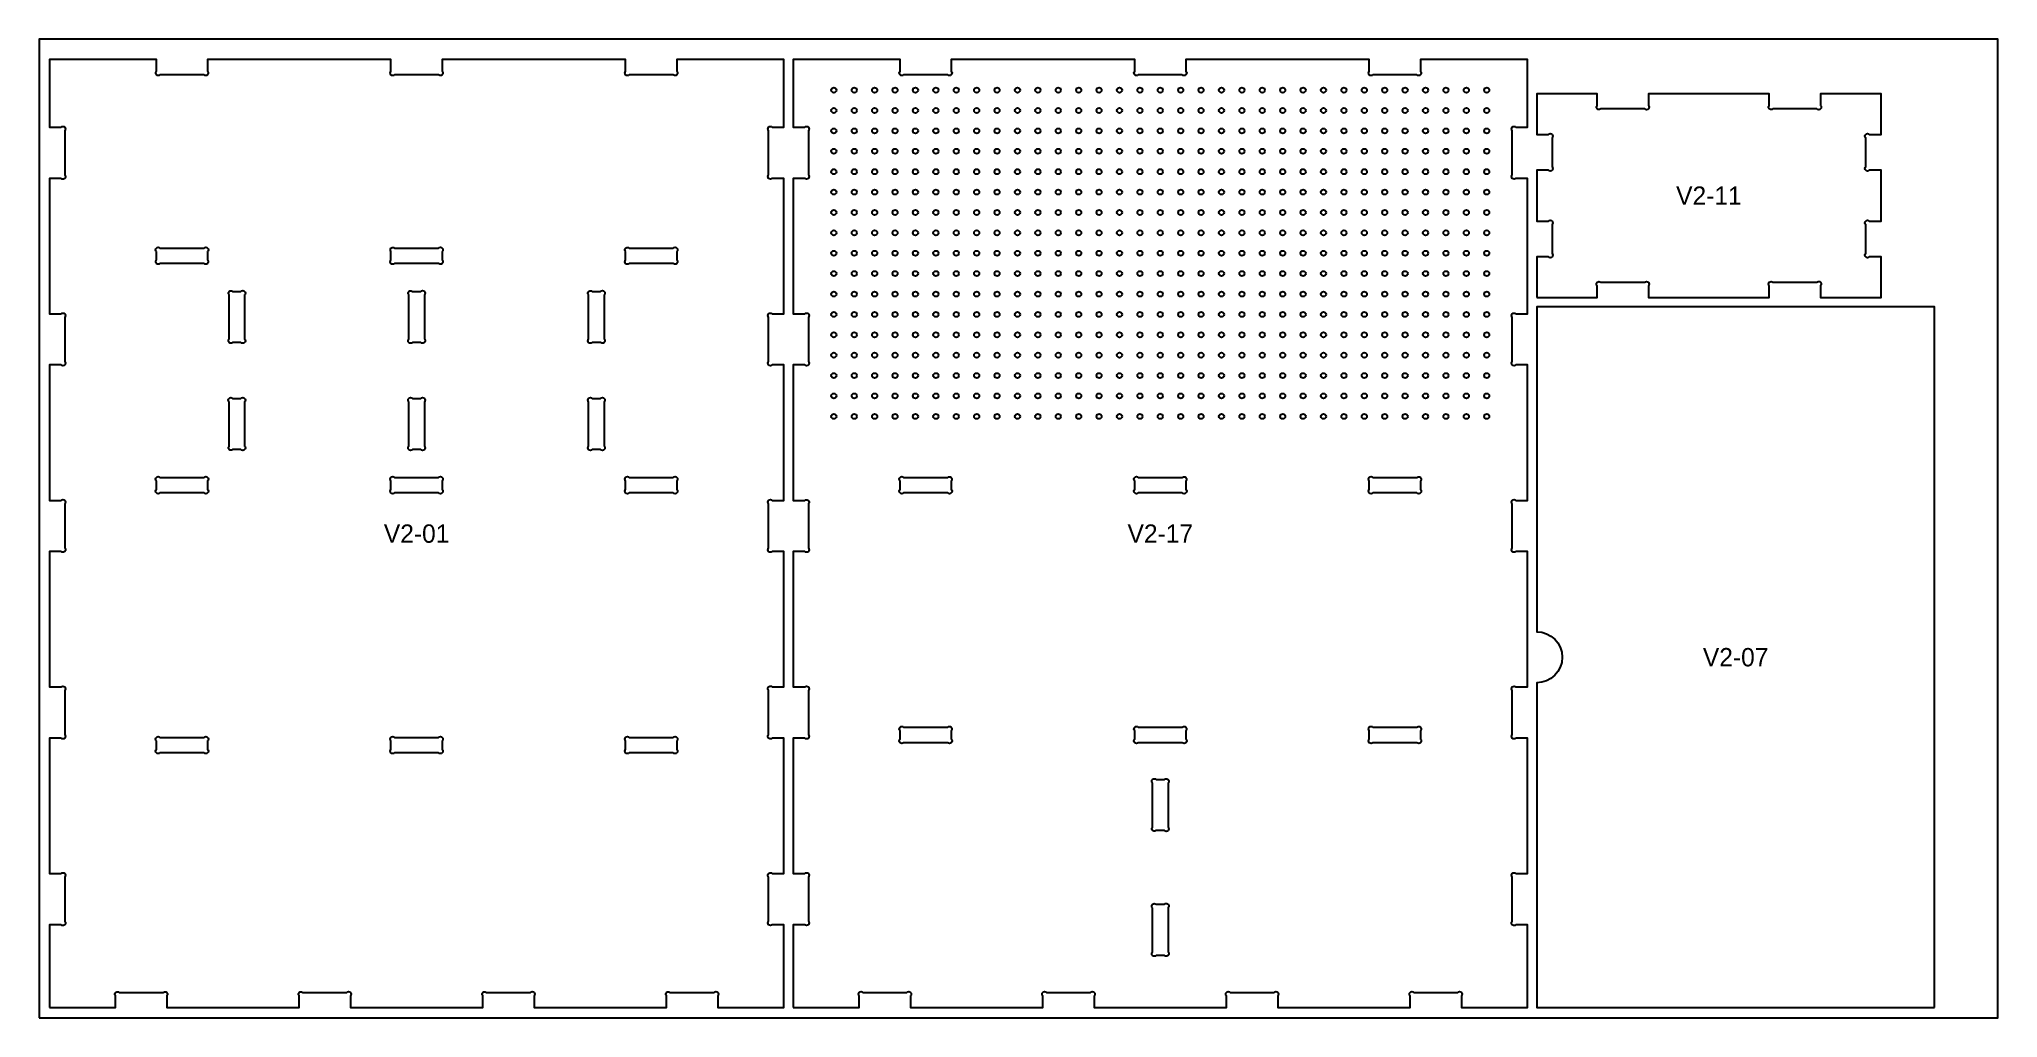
# Model space of a CAD drawing. Header units: inches. Extents: x 0 to 96, y 0 to 48.
import ezdxf
from ezdxf.enums import TextEntityAlignment as Align

# ---------------------------------------------------------------- set-up
doc = ezdxf.new("R2010")
doc.units = ezdxf.units.IN
doc.header["$MEASUREMENT"] = 0
for name, color, linetype in [('CUT_INSIDE', 5, 'Continuous'), ('CUT_OUTSIDE', 1, 'Continuous'), ('DRILL_0.25', 3, 'Continuous'), ('LABELS', 7, 'Continuous'), ('SHEET', 8, 'Continuous')]:
    doc.layers.add(name, color=color, linetype=linetype)

msp = doc.modelspace()

# ---------------------------------------------------------------- linework, layer by layer
at = {"layer": 'CUT_INSIDE'}
for points in [[(5.744, 37.579, -1), (5.921, 37.756), (8.079, 37.756, -1), (8.256, 37.579), (8.256, 37.171, -1), (8.079, 36.994), (5.921, 36.994, -1), (5.744, 37.171)], [(17.244, 37.579, -1), (17.421, 37.756), (19.579, 37.756, -1), (19.756, 37.579), (19.756, 37.171, -1), (19.579, 36.994), (17.421, 36.994, -1), (17.244, 37.171)], [(28.744, 37.579, -1), (28.921, 37.756), (31.079, 37.756, -1), (31.256, 37.579), (31.256, 37.171, -1), (31.079, 36.994), (28.921, 36.994, -1), (28.744, 37.171)], [(9.306, 35.454, -1), (9.483, 35.631), (9.892, 35.631, -1), (10.069, 35.454), (10.069, 33.296, -1), (9.892, 33.119), (9.483, 33.119, -1), (9.306, 33.296)], [(18.119, 35.454, -1), (18.296, 35.631), (18.704, 35.631, -1), (18.881, 35.454), (18.881, 33.296, -1), (18.704, 33.119), (18.296, 33.119, -1), (18.119, 33.296)], [(26.931, 35.454, -1), (27.108, 35.631), (27.517, 35.631, -1), (27.694, 35.454), (27.694, 33.296, -1), (27.517, 33.119), (27.108, 33.119, -1), (26.931, 33.296)], [(9.306, 30.204, -1), (9.483, 30.381), (9.892, 30.381, -1), (10.069, 30.204), (10.069, 28.046, -1), (9.892, 27.869), (9.483, 27.869, -1), (9.306, 28.046)], [(18.119, 30.204, -1), (18.296, 30.381), (18.704, 30.381, -1), (18.881, 30.204), (18.881, 28.046, -1), (18.704, 27.869), (18.296, 27.869, -1), (18.119, 28.046)], [(26.931, 30.204, -1), (27.108, 30.381), (27.517, 30.381, -1), (27.694, 30.204), (27.694, 28.046, -1), (27.517, 27.869), (27.108, 27.869, -1), (26.931, 28.046)], [(5.744, 26.329, -1), (5.921, 26.506), (8.079, 26.506, -1), (8.256, 26.329), (8.256, 25.921, -1), (8.079, 25.744), (5.921, 25.744, -1), (5.744, 25.921)], [(17.244, 26.329, -1), (17.421, 26.506), (19.579, 26.506, -1), (19.756, 26.329), (19.756, 25.921, -1), (19.579, 25.744), (17.421, 25.744, -1), (17.244, 25.921)], [(28.744, 26.329, -1), (28.921, 26.506), (31.079, 26.506, -1), (31.256, 26.329), (31.256, 25.921, -1), (31.079, 25.744), (28.921, 25.744, -1), (28.744, 25.921)], [(42.194, 26.329, -1), (42.371, 26.506), (44.529, 26.506, -1), (44.706, 26.329), (44.706, 25.921, -1), (44.529, 25.744), (42.371, 25.744, -1), (42.194, 25.921)], [(53.694, 26.329, -1), (53.871, 26.506), (56.029, 26.506, -1), (56.206, 26.329), (56.206, 25.921, -1), (56.029, 25.744), (53.871, 25.744, -1), (53.694, 25.921)], [(65.194, 26.329, -1), (65.371, 26.506), (67.529, 26.506, -1), (67.706, 26.329), (67.706, 25.921, -1), (67.529, 25.744), (65.371, 25.744, -1), (65.194, 25.921)], [(5.744, 13.579, -1), (5.921, 13.756), (8.079, 13.756, -1), (8.256, 13.579), (8.256, 13.171, -1), (8.079, 12.994), (5.921, 12.994, -1), (5.744, 13.171)], [(17.244, 13.579, -1), (17.421, 13.756), (19.579, 13.756, -1), (19.756, 13.579), (19.756, 13.171, -1), (19.579, 12.994), (17.421, 12.994, -1), (17.244, 13.171)], [(28.744, 13.579, -1), (28.921, 13.756), (31.079, 13.756, -1), (31.256, 13.579), (31.256, 13.171, -1), (31.079, 12.994), (28.921, 12.994, -1), (28.744, 13.171)], [(42.194, 14.079, -1), (42.371, 14.256), (44.529, 14.256, -1), (44.706, 14.079), (44.706, 13.671, -1), (44.529, 13.494), (42.371, 13.494, -1), (42.194, 13.671)], [(53.694, 14.079, -1), (53.871, 14.256), (56.029, 14.256, -1), (56.206, 14.079), (56.206, 13.671, -1), (56.029, 13.494), (53.871, 13.494, -1), (53.694, 13.671)], [(65.194, 14.079, -1), (65.371, 14.256), (67.529, 14.256, -1), (67.706, 14.079), (67.706, 13.671, -1), (67.529, 13.494), (65.371, 13.494, -1), (65.194, 13.671)], [(54.569, 11.517, -1), (54.746, 11.694), (55.154, 11.694, -1), (55.331, 11.517), (55.331, 9.358, -1), (55.154, 9.181), (54.746, 9.181, -1), (54.569, 9.358)], [(54.569, 5.392, -1), (54.746, 5.569), (55.154, 5.569, -1), (55.331, 5.392), (55.331, 3.233, -1), (55.154, 3.057), (54.746, 3.057, -1), (54.569, 3.233)]]:
    msp.add_lwpolyline(points, format="xyb", close=True, dxfattribs=at)
at = {"layer": 'CUT_OUTSIDE'}
for points in [[(0.5, 0.5), (3.744, 0.5), (3.744, 1.073, -1), (3.921, 1.25), (6.079, 1.25, -1), (6.256, 1.073), (6.256, 0.5), (12.744, 0.5), (12.744, 1.073, -1), (12.921, 1.25), (15.079, 1.25, -1), (15.256, 1.073), (15.256, 0.5), (21.744, 0.5), (21.744, 1.073, -1), (21.921, 1.25), (24.079, 1.25, -1), (24.256, 1.073), (24.256, 0.5), (30.744, 0.5), (30.744, 1.073, -1), (30.921, 1.25), (33.079, 1.25, -1), (33.256, 1.073), (33.256, 0.5), (36.5, 0.5), (36.5, 4.569), (35.927, 4.569, -1), (35.75, 4.746), (35.75, 6.904, -1), (35.927, 7.081), (36.5, 7.081), (36.5, 13.719), (35.927, 13.719, -1), (35.75, 13.896), (35.75, 16.054, -1), (35.927, 16.231), (36.5, 16.231), (36.5, 22.869), (35.927, 22.869, -1), (35.75, 23.046), (35.75, 25.204, -1), (35.927, 25.381), (36.5, 25.381), (36.5, 32.019), (35.927, 32.019, -1), (35.75, 32.196), (35.75, 34.354, -1), (35.927, 34.531), (36.5, 34.531), (36.5, 41.169), (35.927, 41.169, -1), (35.75, 41.346), (35.75, 43.504, -1), (35.927, 43.681), (36.5, 43.681), (36.5, 47), (31.256, 47), (31.256, 46.427, -1), (31.079, 46.25), (28.921, 46.25, -1), (28.744, 46.427), (28.744, 47), (19.756, 47), (19.756, 46.427, -1), (19.579, 46.25), (17.421, 46.25, -1), (17.244, 46.427), (17.244, 47), (8.256, 47), (8.256, 46.427, -1), (8.079, 46.25), (5.921, 46.25, -1), (5.744, 46.427), (5.744, 47), (0.5, 47), (0.5, 43.681), (1.073, 43.681, -1), (1.25, 43.504), (1.25, 41.346, -1), (1.073, 41.169), (0.5, 41.169), (0.5, 34.531), (1.073, 34.531, -1), (1.25, 34.354), (1.25, 32.196, -1), (1.073, 32.019), (0.5, 32.019), (0.5, 25.381), (1.073, 25.381, -1), (1.25, 25.204), (1.25, 23.046, -1), (1.073, 22.869), (0.5, 22.869), (0.5, 16.231), (1.073, 16.231, -1), (1.25, 16.054), (1.25, 13.896, -1), (1.073, 13.719), (0.5, 13.719), (0.5, 7.081), (1.073, 7.081, -1), (1.25, 6.904), (1.25, 4.746, -1), (1.073, 4.569), (0.5, 4.569)], [(36.95, 0.5), (40.194, 0.5), (40.194, 1.073, -1), (40.371, 1.25), (42.529, 1.25, -1), (42.706, 1.073), (42.706, 0.5), (49.194, 0.5), (49.194, 1.073, -1), (49.371, 1.25), (51.529, 1.25, -1), (51.706, 1.073), (51.706, 0.5), (58.194, 0.5), (58.194, 1.073, -1), (58.371, 1.25), (60.529, 1.25, -1), (60.706, 1.073), (60.706, 0.5), (67.194, 0.5), (67.194, 1.073, -1), (67.371, 1.25), (69.529, 1.25, -1), (69.706, 1.073), (69.706, 0.5), (72.95, 0.5), (72.95, 4.569), (72.377, 4.569, -1), (72.2, 4.746), (72.2, 6.904, -1), (72.377, 7.081), (72.95, 7.081), (72.95, 13.719), (72.377, 13.719, -1), (72.2, 13.896), (72.2, 16.054, -1), (72.377, 16.231), (72.95, 16.231), (72.95, 22.869), (72.377, 22.869, -1), (72.2, 23.046), (72.2, 25.204, -1), (72.377, 25.381), (72.95, 25.381), (72.95, 32.019), (72.377, 32.019, -1), (72.2, 32.196), (72.2, 34.354, -1), (72.377, 34.531), (72.95, 34.531), (72.95, 41.169), (72.377, 41.169, -1), (72.2, 41.346), (72.2, 43.504, -1), (72.377, 43.681), (72.95, 43.681), (72.95, 47), (67.706, 47), (67.706, 46.427, -1), (67.529, 46.25), (65.371, 46.25, -1), (65.194, 46.427), (65.194, 47), (56.206, 47), (56.206, 46.427, -1), (56.029, 46.25), (53.871, 46.25, -1), (53.694, 46.427), (53.694, 47), (44.706, 47), (44.706, 46.427, -1), (44.529, 46.25), (42.371, 46.25, -1), (42.194, 46.427), (42.194, 47), (36.95, 47), (36.95, 43.681), (37.523, 43.681, -1), (37.7, 43.504), (37.7, 41.346, -1), (37.523, 41.169), (36.95, 41.169), (36.95, 34.531), (37.523, 34.531, -1), (37.7, 34.354), (37.7, 32.196, -1), (37.523, 32.019), (36.95, 32.019), (36.95, 25.381), (37.523, 25.381, -1), (37.7, 25.204), (37.7, 23.046, -1), (37.523, 22.869), (36.95, 22.869), (36.95, 16.231), (37.523, 16.231, -1), (37.7, 16.054), (37.7, 13.896, -1), (37.523, 13.719), (36.95, 13.719), (36.95, 7.081), (37.523, 7.081, -1), (37.7, 6.904), (37.7, 4.746, -1), (37.523, 4.569), (36.95, 4.569)], [(73.4, 35.325), (76.363, 35.325), (76.363, 35.898, -1), (76.54, 36.075), (78.698, 36.075, -1), (78.875, 35.898), (78.875, 35.325), (84.8, 35.325), (84.8, 35.898, -1), (84.977, 36.075), (87.135, 36.075, -1), (87.312, 35.898), (87.312, 35.325), (90.275, 35.325), (90.275, 37.319), (89.702, 37.319, -1), (89.525, 37.496), (89.525, 38.904, -1), (89.702, 39.081), (90.275, 39.081), (90.275, 41.569), (89.702, 41.569, -1), (89.525, 41.746), (89.525, 43.154, -1), (89.702, 43.331), (90.275, 43.331), (90.275, 45.325), (87.312, 45.325), (87.312, 44.752, -1), (87.135, 44.575), (84.977, 44.575, -1), (84.8, 44.752), (84.8, 45.325), (78.875, 45.325), (78.875, 44.752, -1), (78.698, 44.575), (76.54, 44.575, -1), (76.363, 44.752), (76.363, 45.325), (73.4, 45.325), (73.4, 43.331), (73.973, 43.331, -1), (74.15, 43.154), (74.15, 41.746, -1), (73.973, 41.569), (73.4, 41.569), (73.4, 39.081), (73.973, 39.081, -1), (74.15, 38.904), (74.15, 37.496, -1), (73.973, 37.319), (73.4, 37.319)], [(92.9, 0.5), (92.9, 34.875), (73.4, 34.875), (73.4, 18.938, -1), (73.4, 16.438), (73.4, 0.5)]]:
    msp.add_lwpolyline(points, format="xyb", close=True, dxfattribs=at)
at = {"layer": 'DRILL_0.25'}
for centre in [(38.95, 45.5), (39.95, 45.5), (40.95, 45.5), (41.95, 45.5), (42.95, 45.5), (43.95, 45.5), (44.95, 45.5), (45.95, 45.5), (46.95, 45.5), (47.95, 45.5), (48.95, 45.5), (49.95, 45.5), (50.95, 45.5), (51.95, 45.5), (52.95, 45.5), (53.95, 45.5), (54.95, 45.5), (55.95, 45.5), (56.95, 45.5), (57.95, 45.5), (58.95, 45.5), (59.95, 45.5), (60.95, 45.5), (61.95, 45.5), (62.95, 45.5), (63.95, 45.5), (64.95, 45.5), (65.95, 45.5), (66.95, 45.5), (67.95, 45.5), (68.95, 45.5), (69.95, 45.5), (70.95, 45.5), (38.95, 44.5), (39.95, 44.5), (40.95, 44.5), (41.95, 44.5), (42.95, 44.5), (43.95, 44.5), (44.95, 44.5), (45.95, 44.5), (46.95, 44.5), (47.95, 44.5), (48.95, 44.5), (49.95, 44.5), (50.95, 44.5), (51.95, 44.5), (52.95, 44.5), (53.95, 44.5), (54.95, 44.5), (55.95, 44.5), (56.95, 44.5), (57.95, 44.5), (58.95, 44.5), (59.95, 44.5), (60.95, 44.5), (61.95, 44.5), (62.95, 44.5), (63.95, 44.5), (64.95, 44.5), (65.95, 44.5), (66.95, 44.5), (67.95, 44.5), (68.95, 44.5), (69.95, 44.5), (70.95, 44.5), (38.95, 43.5), (39.95, 43.5), (40.95, 43.5), (41.95, 43.5), (42.95, 43.5), (43.95, 43.5), (44.95, 43.5), (45.95, 43.5), (46.95, 43.5), (47.95, 43.5), (48.95, 43.5), (49.95, 43.5), (50.95, 43.5), (51.95, 43.5), (52.95, 43.5), (53.95, 43.5), (54.95, 43.5), (55.95, 43.5), (56.95, 43.5), (57.95, 43.5), (58.95, 43.5), (59.95, 43.5), (60.95, 43.5), (61.95, 43.5), (62.95, 43.5), (63.95, 43.5), (64.95, 43.5), (65.95, 43.5), (66.95, 43.5), (67.95, 43.5), (68.95, 43.5), (69.95, 43.5), (70.95, 43.5), (38.95, 42.5), (39.95, 42.5), (40.95, 42.5), (41.95, 42.5), (42.95, 42.5), (43.95, 42.5), (44.95, 42.5), (45.95, 42.5), (46.95, 42.5), (47.95, 42.5), (48.95, 42.5), (49.95, 42.5), (50.95, 42.5), (51.95, 42.5), (52.95, 42.5), (53.95, 42.5), (54.95, 42.5), (55.95, 42.5), (56.95, 42.5), (57.95, 42.5), (58.95, 42.5), (59.95, 42.5), (60.95, 42.5), (61.95, 42.5), (62.95, 42.5), (63.95, 42.5), (64.95, 42.5), (65.95, 42.5), (66.95, 42.5), (67.95, 42.5), (68.95, 42.5), (69.95, 42.5), (70.95, 42.5), (38.95, 41.5), (39.95, 41.5), (40.95, 41.5), (41.95, 41.5), (42.95, 41.5), (43.95, 41.5), (44.95, 41.5), (45.95, 41.5), (46.95, 41.5), (47.95, 41.5), (48.95, 41.5), (49.95, 41.5), (50.95, 41.5), (51.95, 41.5), (52.95, 41.5), (53.95, 41.5), (54.95, 41.5), (55.95, 41.5), (56.95, 41.5), (57.95, 41.5), (58.95, 41.5), (59.95, 41.5), (60.95, 41.5), (61.95, 41.5), (62.95, 41.5), (63.95, 41.5), (64.95, 41.5), (65.95, 41.5), (66.95, 41.5), (67.95, 41.5), (68.95, 41.5), (69.95, 41.5), (70.95, 41.5), (38.95, 40.5), (39.95, 40.5), (40.95, 40.5), (41.95, 40.5), (42.95, 40.5), (43.95, 40.5), (44.95, 40.5), (45.95, 40.5), (46.95, 40.5), (47.95, 40.5), (48.95, 40.5), (49.95, 40.5), (50.95, 40.5), (51.95, 40.5), (52.95, 40.5), (53.95, 40.5), (54.95, 40.5), (55.95, 40.5), (56.95, 40.5), (57.95, 40.5), (58.95, 40.5), (59.95, 40.5), (60.95, 40.5), (61.95, 40.5), (62.95, 40.5), (63.95, 40.5), (64.95, 40.5), (65.95, 40.5), (66.95, 40.5), (67.95, 40.5), (68.95, 40.5), (69.95, 40.5), (70.95, 40.5), (38.95, 39.5), (39.95, 39.5), (40.95, 39.5), (41.95, 39.5), (42.95, 39.5), (43.95, 39.5), (44.95, 39.5), (45.95, 39.5), (46.95, 39.5), (47.95, 39.5), (48.95, 39.5), (49.95, 39.5), (50.95, 39.5), (51.95, 39.5), (52.95, 39.5), (53.95, 39.5), (54.95, 39.5), (55.95, 39.5), (56.95, 39.5), (57.95, 39.5), (58.95, 39.5), (59.95, 39.5), (60.95, 39.5), (61.95, 39.5), (62.95, 39.5), (63.95, 39.5), (64.95, 39.5), (65.95, 39.5), (66.95, 39.5), (67.95, 39.5), (68.95, 39.5), (69.95, 39.5), (70.95, 39.5), (38.95, 38.5), (39.95, 38.5), (40.95, 38.5), (41.95, 38.5), (42.95, 38.5), (43.95, 38.5), (44.95, 38.5), (45.95, 38.5), (46.95, 38.5), (47.95, 38.5), (48.95, 38.5), (49.95, 38.5), (50.95, 38.5), (51.95, 38.5), (52.95, 38.5), (53.95, 38.5), (54.95, 38.5), (55.95, 38.5), (56.95, 38.5), (57.95, 38.5), (58.95, 38.5), (59.95, 38.5), (60.95, 38.5), (61.95, 38.5), (62.95, 38.5), (63.95, 38.5), (64.95, 38.5), (65.95, 38.5), (66.95, 38.5), (67.95, 38.5), (68.95, 38.5), (69.95, 38.5), (70.95, 38.5), (38.95, 37.5), (39.95, 37.5), (40.95, 37.5), (41.95, 37.5), (42.95, 37.5), (43.95, 37.5), (44.95, 37.5), (45.95, 37.5), (46.95, 37.5), (47.95, 37.5), (48.95, 37.5), (49.95, 37.5), (50.95, 37.5), (51.95, 37.5), (52.95, 37.5), (53.95, 37.5), (54.95, 37.5), (55.95, 37.5), (56.95, 37.5), (57.95, 37.5), (58.95, 37.5), (59.95, 37.5), (60.95, 37.5), (61.95, 37.5), (62.95, 37.5), (63.95, 37.5), (64.95, 37.5), (65.95, 37.5), (66.95, 37.5), (67.95, 37.5), (68.95, 37.5), (69.95, 37.5), (70.95, 37.5), (38.95, 36.5), (39.95, 36.5), (40.95, 36.5), (41.95, 36.5), (42.95, 36.5), (43.95, 36.5), (44.95, 36.5), (45.95, 36.5), (46.95, 36.5), (47.95, 36.5), (48.95, 36.5), (49.95, 36.5), (50.95, 36.5), (51.95, 36.5), (52.95, 36.5), (53.95, 36.5), (54.95, 36.5), (55.95, 36.5), (56.95, 36.5), (57.95, 36.5), (58.95, 36.5), (59.95, 36.5), (60.95, 36.5), (61.95, 36.5), (62.95, 36.5), (63.95, 36.5), (64.95, 36.5), (65.95, 36.5), (66.95, 36.5), (67.95, 36.5), (68.95, 36.5), (69.95, 36.5), (70.95, 36.5), (38.95, 35.5), (39.95, 35.5), (40.95, 35.5), (41.95, 35.5), (42.95, 35.5), (43.95, 35.5), (44.95, 35.5), (45.95, 35.5), (46.95, 35.5), (47.95, 35.5), (48.95, 35.5), (49.95, 35.5), (50.95, 35.5), (51.95, 35.5), (52.95, 35.5), (53.95, 35.5), (54.95, 35.5), (55.95, 35.5), (56.95, 35.5), (57.95, 35.5), (58.95, 35.5), (59.95, 35.5), (60.95, 35.5), (61.95, 35.5), (62.95, 35.5), (63.95, 35.5), (64.95, 35.5), (65.95, 35.5), (66.95, 35.5), (67.95, 35.5), (68.95, 35.5), (69.95, 35.5), (70.95, 35.5), (38.95, 34.5), (39.95, 34.5), (40.95, 34.5), (41.95, 34.5), (42.95, 34.5), (43.95, 34.5), (44.95, 34.5), (45.95, 34.5), (46.95, 34.5), (47.95, 34.5), (48.95, 34.5), (49.95, 34.5), (50.95, 34.5), (51.95, 34.5), (52.95, 34.5), (53.95, 34.5), (54.95, 34.5), (55.95, 34.5), (56.95, 34.5), (57.95, 34.5), (58.95, 34.5), (59.95, 34.5), (60.95, 34.5), (61.95, 34.5), (62.95, 34.5), (63.95, 34.5), (64.95, 34.5), (65.95, 34.5), (66.95, 34.5), (67.95, 34.5), (68.95, 34.5), (69.95, 34.5), (70.95, 34.5), (38.95, 33.5), (39.95, 33.5), (40.95, 33.5), (41.95, 33.5), (42.95, 33.5), (43.95, 33.5), (44.95, 33.5), (45.95, 33.5), (46.95, 33.5), (47.95, 33.5), (48.95, 33.5), (49.95, 33.5), (50.95, 33.5), (51.95, 33.5), (52.95, 33.5), (53.95, 33.5), (54.95, 33.5), (55.95, 33.5), (56.95, 33.5), (57.95, 33.5), (58.95, 33.5), (59.95, 33.5), (60.95, 33.5), (61.95, 33.5), (62.95, 33.5), (63.95, 33.5), (64.95, 33.5), (65.95, 33.5), (66.95, 33.5), (67.95, 33.5), (68.95, 33.5), (69.95, 33.5), (70.95, 33.5), (38.95, 32.5), (39.95, 32.5), (40.95, 32.5), (41.95, 32.5), (42.95, 32.5), (43.95, 32.5), (44.95, 32.5), (45.95, 32.5), (46.95, 32.5), (47.95, 32.5), (48.95, 32.5), (49.95, 32.5), (50.95, 32.5), (51.95, 32.5), (52.95, 32.5), (53.95, 32.5), (54.95, 32.5), (55.95, 32.5), (56.95, 32.5), (57.95, 32.5), (58.95, 32.5), (59.95, 32.5), (60.95, 32.5), (61.95, 32.5), (62.95, 32.5), (63.95, 32.5), (64.95, 32.5), (65.95, 32.5), (66.95, 32.5), (67.95, 32.5), (68.95, 32.5), (69.95, 32.5), (70.95, 32.5), (38.95, 31.5), (39.95, 31.5), (40.95, 31.5), (41.95, 31.5), (42.95, 31.5), (43.95, 31.5), (44.95, 31.5), (45.95, 31.5), (46.95, 31.5), (47.95, 31.5), (48.95, 31.5), (49.95, 31.5), (50.95, 31.5), (51.95, 31.5), (52.95, 31.5), (53.95, 31.5), (54.95, 31.5), (55.95, 31.5), (56.95, 31.5), (57.95, 31.5), (58.95, 31.5), (59.95, 31.5), (60.95, 31.5), (61.95, 31.5), (62.95, 31.5), (63.95, 31.5), (64.95, 31.5), (65.95, 31.5), (66.95, 31.5), (67.95, 31.5), (68.95, 31.5), (69.95, 31.5), (70.95, 31.5), (38.95, 30.5), (39.95, 30.5), (40.95, 30.5), (41.95, 30.5), (42.95, 30.5), (43.95, 30.5), (44.95, 30.5), (45.95, 30.5), (46.95, 30.5), (47.95, 30.5), (48.95, 30.5), (49.95, 30.5), (50.95, 30.5), (51.95, 30.5), (52.95, 30.5), (53.95, 30.5), (54.95, 30.5), (55.95, 30.5), (56.95, 30.5), (57.95, 30.5), (58.95, 30.5), (59.95, 30.5), (60.95, 30.5), (61.95, 30.5), (62.95, 30.5), (63.95, 30.5), (64.95, 30.5), (65.95, 30.5), (66.95, 30.5), (67.95, 30.5), (68.95, 30.5), (69.95, 30.5), (70.95, 30.5), (38.95, 29.5), (39.95, 29.5), (40.95, 29.5), (41.95, 29.5), (42.95, 29.5), (43.95, 29.5), (44.95, 29.5), (45.95, 29.5), (46.95, 29.5), (47.95, 29.5), (48.95, 29.5), (49.95, 29.5), (50.95, 29.5), (51.95, 29.5), (52.95, 29.5), (53.95, 29.5), (54.95, 29.5), (55.95, 29.5), (56.95, 29.5), (57.95, 29.5), (58.95, 29.5), (59.95, 29.5), (60.95, 29.5), (61.95, 29.5), (62.95, 29.5), (63.95, 29.5), (64.95, 29.5), (65.95, 29.5), (66.95, 29.5), (67.95, 29.5), (68.95, 29.5), (69.95, 29.5), (70.95, 29.5)]:
    msp.add_circle(centre, 0.125, dxfattribs=at)
at = {"layer": 'SHEET'}
msp.add_lwpolyline([(0, 0), (96, 0), (96, 48), (0, 48)], close=True, dxfattribs=at)

# ---------------------------------------------------------------- texts
at = {"layer": 'LABELS'}
for s, p in [('V2-11', (81.838, 40.325)), ('V2-01', (18.5, 23.75)), ('V2-17', (54.95, 23.75)), ('V2-07', (83.15, 17.688))]:
    msp.add_text(s, height=0.9, dxfattribs=at).set_placement(p, align=Align.MIDDLE_CENTER)

doc.saveas('drawing.dxf')
